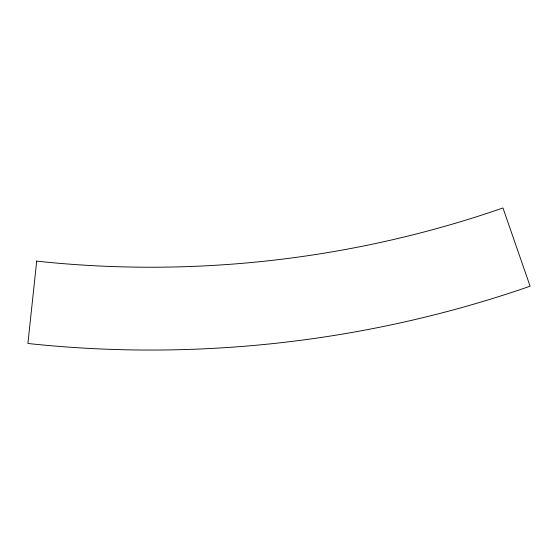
<?xml version="1.0" encoding="UTF-8"?>
<svg xmlns="http://www.w3.org/2000/svg" width="558" height="558" viewBox="0 0 558 558"><rect width="100%" height="100%" fill="white"/><g stroke="black" fill="none" stroke-linecap="round" stroke-linejoin="round"><path stroke-width="0.84" d="M36.702 261.123L27.9 343.477C196.8 361.668 369.633 341.956 530.1 286.212L502.974 207.96C353.988 259.714 193.521 278.017 36.702 261.123"/></g></svg>
